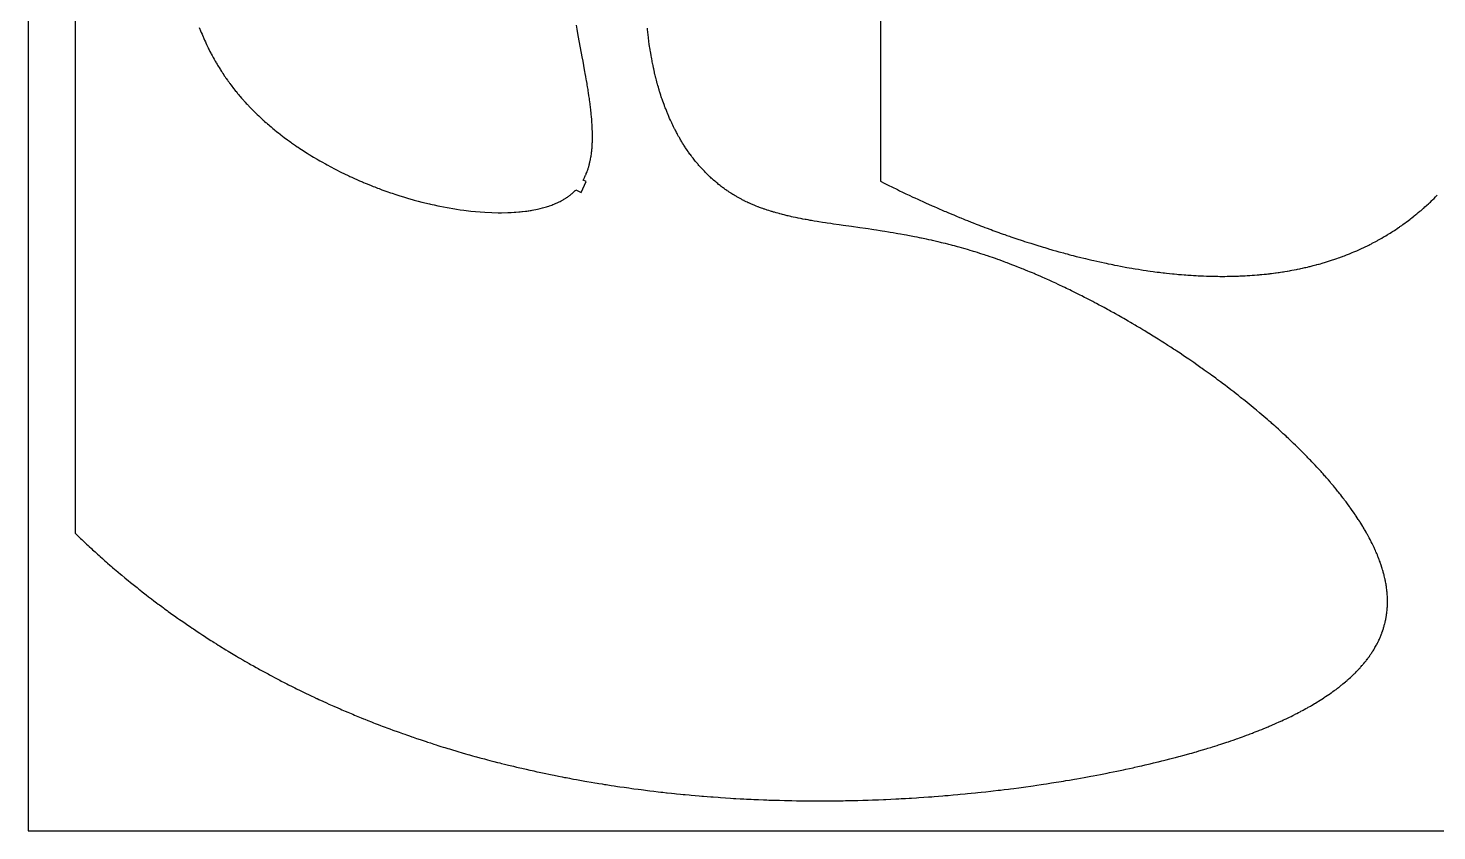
# Model space of a CAD drawing. Header units: metres. Extents: x 656 to 781, y 0 to 250.
# Drawn here: x 655.9 to 727.2, y -0.5 to 40.1 of the extents above; entities that cross this region are included whole.
import ezdxf

# ---------------------------------------------------------------- set-up
doc = ezdxf.new("R2010")
doc.units = ezdxf.units.M
doc.header["$MEASUREMENT"] = 0

msp = doc.modelspace()

# ---------------------------------------------------------------- linework, layer by layer
at = {"flags": 128}
for points in [[(780.949913, -0.455962), (780.949913, 249.544038), (655.949913, 249.544038), (655.949913, -0.455962), (780.949913, -0.455962)], [(658.322636, 93.444529), (658.324306, 14.592418)], [(699.026522, 91.080002), (699.043357, 32.392754)], [(658.324306, 14.592418), (658.414871, 14.505), (658.475364, 14.44689), (658.596626, 14.331077), (658.657396, 14.273372), (658.779212, 14.158369), (658.901397, 14.043906), (658.983059, 13.967896), (659.037591, 13.917356), (659.146872, 13.816594), (659.208471, 13.760102), (659.331943, 13.647522), (659.455782, 13.535477), (659.538545, 13.461078), (659.593811, 13.411611), (659.704558, 13.312994), (659.829495, 13.202554), (659.912988, 13.129224), (659.96874, 13.080468), (660.080461, 12.983274), (660.164439, 12.910654), (660.220515, 12.862371), (660.332882, 12.766122), (660.389172, 12.718154), (660.501969, 12.622534), (660.615051, 12.527332), (660.690599, 12.464096), (660.842074, 12.338181), (660.938191, 12.258884), (661.002382, 12.206184), (661.131034, 12.101179), (661.195495, 12.048874), (661.324686, 11.944658), (661.454237, 11.840968), (661.540804, 11.772133), (661.598603, 11.726373), (661.714415, 11.635162), (661.779683, 11.584038), (661.910487, 11.482181), (662.041649, 11.380848), (662.129289, 11.313582), (662.187803, 11.268867), (662.305043, 11.179746), (662.437274, 11.079976), (662.525625, 11.013751), (662.584614, 10.96973), (662.702801, 10.881995), (662.791626, 10.816462), (662.85093, 10.772902), (662.969747, 10.686088), (663.029261, 10.642835), (663.148498, 10.556634), (663.268013, 10.470841), (663.347845, 10.413873), (663.50788, 10.300478), (663.609408, 10.229095), (663.677203, 10.181666), (663.813056, 10.087195), (663.881114, 10.040152), (664.017494, 9.94645), (664.154224, 9.853261), (664.245572, 9.79142), (664.306557, 9.750319), (664.428734, 9.668419), (664.49758, 9.622528), (664.635534, 9.531129), (664.773837, 9.44024), (664.866232, 9.37993), (664.927915, 9.339849), (665.051486, 9.259989), (665.190832, 9.170627), (665.283923, 9.111334), (665.346069, 9.07193), (665.470566, 8.993424), (665.564118, 8.934807), (665.626572, 8.895855), (665.751685, 8.818249), (665.814343, 8.779595), (665.939866, 8.702588), (666.06566, 8.62598), (666.149675, 8.575129), (666.318067, 8.473958), (666.478354, 8.378579), (666.585455, 8.315346), (666.656962, 8.273348), (666.800234, 8.189728), (666.907913, 8.127342), (666.979807, 8.085909), (667.12385, 8.003416), (667.196, 7.962358), (667.340556, 7.880616), (667.485454, 7.799374), (667.582242, 7.74549), (667.646852, 7.70969), (667.776273, 7.638387), (667.876272, 7.583663), (667.943027, 7.547311), (668.076749, 7.474918), (668.143717, 7.438878), (668.277866, 7.367108), (668.412298, 7.295753), (668.502077, 7.248414), (668.682012, 7.154287), (668.749618, 7.119179), (668.885041, 7.049274), (669.020747, 6.979783), (669.111375, 6.933684), (669.293006, 6.842038), (669.429559, 6.773785), (669.520751, 6.728512), (669.703509, 6.638514), (669.795076, 6.59379), (669.978585, 6.50489), (670.162592, 6.416719), (670.285541, 6.358344), (670.36763, 6.319608), (670.532103, 6.242566), (670.556155, 6.231364), (670.65062, 6.18752), (670.839729, 6.100496), (671.029074, 6.014349), (671.155435, 5.957404), (671.239733, 5.919655), (671.408469, 5.844673), (671.598517, 5.761135), (671.725344, 5.705921), (671.809952, 5.669324), (671.979306, 5.596636), (672.10644, 5.542563), (672.191253, 5.506723), (672.361013, 5.435546), (672.44596, 5.400208), (672.615989, 5.330029), (672.786196, 5.260512), (672.899766, 5.214533), (672.975523, 5.184043), (673.127141, 5.12345), (673.3011, 5.054631), (673.417174, 5.009127), (673.494601, 4.978957), (673.649563, 4.919014), (673.765877, 4.874404), (673.843465, 4.844829), (673.998745, 4.786072), (674.076439, 4.75689), (674.231931, 4.698919), (674.387563, 4.641468), (674.491395, 4.603455), (674.560651, 4.578242), (674.699246, 4.52812), (674.874811, 4.465268), (674.991952, 4.423728), (675.070089, 4.396194), (675.226465, 4.341509), (675.343838, 4.300828), (675.422128, 4.273867), (675.578812, 4.220323), (675.657205, 4.193741), (675.814093, 4.140953), (675.971115, 4.088667), (676.075872, 4.054088), (676.145742, 4.031158), (676.285563, 3.985593), (676.462675, 3.928487), (676.580843, 3.890763), (676.659664, 3.865769), (676.817404, 3.816148), (676.935795, 3.779255), (677.014764, 3.754813), (677.172801, 3.706294), (677.251868, 3.682217), (677.410101, 3.634427), (677.568464, 3.587122), (677.674112, 3.555854), (677.88558, 3.493958), (678.064184, 3.442397), (678.183344, 3.408358), (678.262824, 3.385815), (678.421881, 3.341085), (678.541257, 3.307849), (678.620881, 3.285839), (678.780224, 3.242174), (678.859943, 3.220518), (679.019475, 3.177559), (679.179134, 3.135067), (679.285644, 3.107), (679.498829, 3.051485), (679.678877, 3.005286), (679.798997, 2.974813), (679.879115, 2.954641), (680.039445, 2.914643), (680.159774, 2.884947), (680.240032, 2.865292), (680.40064, 2.826326), (680.48099, 2.807014), (680.641782, 2.768733), (680.802696, 2.730905), (680.91004, 2.705939), (681.12489, 2.656608), (681.12489, 2.656608), (681.306337, 2.615608), (681.427387, 2.588591), (681.508125, 2.570719), (681.669691, 2.535311), (681.790944, 2.509048), (681.871816, 2.491678), (682.033652, 2.457273), (682.114614, 2.440236), (682.276628, 2.406495), (682.438762, 2.373196), (682.546916, 2.351241), (682.763383, 2.307918), (682.94619, 2.271969), (683.068144, 2.248311), (683.149484, 2.232675), (683.31225, 2.201729), (683.434402, 2.178805), (683.515873, 2.163658), (683.678903, 2.133688), (683.760461, 2.118865), (683.923664, 2.089542), (684.086984, 2.06065), (684.195928, 2.041628), (684.413969, 2.004153), (684.598101, 1.973125), (684.720936, 1.952739), (684.802861, 1.939281), (684.966798, 1.912684), (685.089826, 1.893014), (685.17188, 1.880034), (685.336074, 1.854389), (685.418213, 1.841725), (685.582577, 1.816713), (685.747054, 1.792121), (685.856768, 1.77596), (686.076346, 1.744195), (686.313946, 1.71069), (686.472476, 1.688835), (686.57822, 1.674478), (686.789845, 1.646274), (686.948684, 1.625568), (687.054634, 1.611975), (687.266671, 1.585299), (687.372757, 1.572214), (687.585067, 1.546551), (687.797558, 1.521561), (687.939319, 1.505274), (688.033872, 1.494582), (688.223083, 1.473595), (688.249378, 1.470721), (688.474326, 1.446566), (688.624264, 1.43089), (688.724212, 1.420628), (688.924078, 1.400558), (689.073952, 1.385899), (689.173857, 1.376314), (689.373638, 1.357592), (689.473515, 1.348454), (689.67324, 1.330622), (689.872929, 1.313381), (690.006034, 1.302214), (690.094761, 1.294914), (690.272195, 1.28066), (690.458814, 1.266162), (690.58321, 1.256778), (690.831958, 1.238685), (690.956311, 1.229973), (691.204976, 1.21322), (691.453584, 1.197353), (691.619293, 1.187266), (691.729751, 1.180759), (691.950636, 1.168264), (692.136973, 1.158258), (692.261181, 1.15186), (692.509556, 1.139714), (692.633724, 1.133966), (692.882017, 1.123116), (693.130257, 1.113125), (693.295721, 1.106939), (693.406016, 1.103026), (693.626576, 1.095703), (693.812641, 1.090045), (693.936667, 1.086537), (694.184681, 1.080152), (694.308668, 1.077275), (694.556602, 1.07215), (694.804484, 1.067859), (694.96971, 1.06546), (695.079847, 1.064066), (695.300091, 1.061768), (695.485891, 1.060337), (695.609741, 1.05964), (695.857402, 1.058863), (695.981214, 1.058781), (696.228798, 1.059232), (696.476331, 1.060499), (696.641325, 1.061795), (696.751308, 1.062859), (696.971244, 1.065469), (697.156784, 1.068167), (697.280462, 1.070218), (697.527779, 1.074924), (697.651418, 1.077579), (697.89866, 1.083491), (698.145851, 1.090204), (698.310617, 1.095124), (698.420449, 1.098601), (698.640083, 1.106027), (698.825368, 1.112783), (698.948876, 1.117535), (699.195854, 1.127636), (699.319325, 1.132983), (699.566229, 1.144274), (699.813083, 1.156357), (699.977625, 1.164852), (700.087307, 1.17071), (700.306642, 1.182895), (700.491675, 1.193662), (700.615016, 1.201086), (700.861659, 1.216526), (700.984962, 1.224542), (701.231531, 1.241165), (701.47805, 1.258577), (701.642369, 1.270623), (701.751903, 1.278849), (701.970941, 1.295767), (702.18994, 1.313309), (702.299424, 1.322313), (702.463633, 1.336112), (702.709905, 1.35747), (702.956127, 1.379619), (703.079219, 1.39099), (703.325367, 1.414328), (703.448422, 1.426294), (703.632981, 1.444616), (703.851682, 1.466909), (703.961017, 1.478292), (704.125002, 1.495662), (704.370937, 1.522382), (704.616821, 1.549905), (704.739745, 1.563967), (704.985554, 1.592696), (705.108439, 1.607362), (705.292744, 1.629742), (705.511142, 1.656855), (705.620326, 1.670653), (705.784082, 1.691652), (706.029675, 1.723831), (706.275216, 1.756833), (706.397966, 1.773643), (706.643429, 1.807885), (706.766141, 1.825317), (706.950185, 1.851857), (707.168272, 1.883921), (707.2773, 1.900202), (707.440822, 1.924937), (707.686061, 1.962749), (707.931246, 2.001416), (708.053818, 2.021073), (708.298922, 2.061036), (708.421453, 2.081344), (708.605224, 2.112216), (708.850204, 2.15415), (708.972673, 2.17545), (709.156351, 2.207819), (709.339996, 2.240695), (709.431807, 2.257324), (709.595006, 2.287203), (709.676596, 2.302295), (709.798969, 2.325126), (709.982501, 2.359806), (710.166001, 2.395013), (710.257738, 2.412815), (710.420805, 2.444793), (710.502329, 2.460941), (710.624602, 2.485364), (710.807983, 2.522452), (710.99133, 2.560091), (711.08299, 2.579119), (711.245919, 2.613291), (711.327374, 2.630545), (711.449542, 2.656636), (711.632765, 2.696251), (711.815951, 2.736446), (711.90753, 2.756764), (712.060141, 2.790956), (712.136437, 2.808208), (712.250868, 2.834282), (712.422487, 2.873841), (712.594072, 2.913945), (712.679851, 2.934204), (712.851384, 2.97514), (712.937137, 2.99582), (713.065749, 3.027107), (713.091469, 3.033403), (713.264104, 3.076009), (713.350355, 3.097524), (713.479645, 3.130065), (713.479645, 3.130065), (713.673386, 3.179492), (713.866889, 3.229669), (713.96355, 3.255045), (714.125145, 3.297938), (714.205877, 3.319591), (714.326892, 3.352334), (714.508225, 3.402047), (714.689325, 3.452494), (714.779787, 3.477997), (714.940459, 3.523805), (715.020723, 3.546937), (715.141026, 3.581925), (715.321272, 3.635071), (715.50126, 3.68903), (715.591156, 3.716319), (715.750806, 3.765355), (715.83055, 3.790127), (715.950064, 3.827608), (716.069454, 3.865482), (716.129102, 3.884569), (716.2483, 3.923045), (716.307851, 3.942437), (716.397116, 3.971719), (716.555624, 4.024359), (716.634788, 4.050964), (716.753419, 4.091235), (716.871909, 4.131948), (716.931101, 4.152474), (717.049376, 4.193867), (717.108459, 4.214737), (717.197014, 4.246261), (717.354235, 4.302966), (717.432743, 4.331641), (717.550375, 4.375067), (717.667847, 4.418997), (717.726521, 4.441154), (717.843747, 4.48586), (717.902297, 4.508412), (717.990042, 4.54249), (718.087423, 4.580713), (718.136068, 4.599968), (718.208978, 4.629033), (718.318211, 4.673047), (718.427285, 4.71757), (718.481761, 4.740026), (718.506262, 4.750174), (718.636701, 4.804711), (718.701773, 4.832246), (718.799192, 4.873888), (718.89638, 4.915943), (718.944886, 4.937128), (719.041721, 4.979817), (719.090049, 5.001323), (719.162426, 5.033786), (719.276518, 5.085592), (719.333432, 5.111732), (719.418636, 5.151243), (719.503635, 5.19112), (719.546057, 5.211198), (719.658926, 5.2652), (719.715217, 5.292456), (719.799474, 5.333665), (719.883511, 5.37527), (719.925445, 5.396223), (720.036991, 5.452597), (720.09261, 5.481061), (720.175842, 5.524109), (720.258835, 5.567586), (720.30024, 5.589489), (720.373697, 5.6287), (720.410352, 5.648438), (720.465239, 5.678214), (720.547357, 5.723261), (720.629214, 5.768777), (720.670042, 5.791714), (720.74246, 5.83279), (720.778588, 5.853473), (720.832677, 5.884682), (720.913576, 5.931916), (720.994188, 5.979665), (721.034385, 6.003735), (721.105663, 6.046856), (721.141213, 6.068577), (721.194424, 6.101361), (721.273982, 6.151001), (721.353224, 6.201209), (721.392724, 6.22653), (721.462743, 6.27191), (721.497653, 6.294777), (721.549894, 6.329303), (721.627966, 6.381609), (721.705686, 6.434548), (721.744411, 6.461259), (721.821586, 6.515176), (721.860033, 6.542386), (721.917526, 6.583521), (721.987498, 6.634329), (722.022359, 6.659957), (722.074491, 6.698684), (722.126429, 6.737759), (722.152325, 6.75743), (722.203965, 6.79704), (722.229709, 6.816981), (722.268228, 6.847066), (722.278712, 6.855306), (722.341957, 6.905499), (722.373403, 6.930772), (722.420349, 6.968906), (722.490258, 7.026619), (722.559543, 7.08496), (722.593948, 7.114369), (722.639569, 7.153834), (722.662271, 7.173676), (722.696188, 7.203576), (722.74675, 7.248741), (722.808755, 7.305125), (722.839536, 7.333541), (722.885426, 7.376447), (722.930973, 7.419699), (722.953615, 7.441457), (722.998637, 7.485237), (723.021014, 7.507262), (723.05441, 7.540469), (723.093726, 7.580092), (723.113274, 7.600014), (723.142459, 7.630036), (723.18592, 7.675386), (723.228997, 7.721122), (723.250389, 7.744137), (723.292878, 7.790466), (723.313972, 7.813781), (723.345425, 7.848944), (723.387002, 7.896189), (723.407635, 7.919968), (723.438387, 7.955836), (723.484062, 8.010093), (723.529186, 8.064904), (723.551537, 8.092522), (723.59581, 8.148189), (723.61773, 8.176241), (723.650334, 8.218597), (723.658432, 8.229237), (723.688764, 8.269533), (723.703784, 8.289753), (723.726133, 8.320173), (723.759244, 8.366009), (723.791855, 8.412093), (723.807972, 8.435229), (723.839827, 8.48169), (723.855564, 8.505015), (723.878928, 8.540123), (723.90963, 8.587157), (723.924786, 8.610771), (723.947276, 8.646314), (723.980457, 8.699904), (724.009166, 8.747447), (724.023324, 8.771317), (724.044313, 8.807245), (724.075235, 8.861416), (724.105477, 8.915926), (724.120341, 8.943309), (724.149552, 8.998333), (724.163896, 9.025974), (724.185085, 9.0676), (724.209684, 9.11719), (724.221773, 9.142089), (724.239642, 9.17957), (724.265846, 9.236091), (724.291324, 9.292972), (724.303788, 9.32155), (724.328163, 9.378981), (724.340072, 9.407835), (724.357584, 9.451291), (724.375505, 9.497119), (724.38429, 9.520121), (724.397244, 9.554735), (724.416175, 9.606905), (724.434497, 9.659378), (724.443429, 9.685728), (724.46083, 9.73866), (724.469298, 9.765241), (724.481707, 9.80526), (724.497702, 9.858891), (724.505462, 9.885825), (724.516803, 9.926375), (724.533138, 9.987537), (724.53482, 9.994036), (724.541323, 10.019558), (724.55386, 10.070635), (724.565773, 10.121754), (724.57337, 10.155857), (724.578282, 10.178603), (724.587741, 10.22412), (724.597803, 10.275367), (724.604171, 10.309554), (724.608266, 10.332356), (724.616097, 10.377985), (724.621657, 10.412228), (724.621657, 10.412228), (724.625215, 10.435067), (724.631975, 10.480769), (724.635178, 10.503632), (724.641231, 10.549383), (724.646815, 10.595166), (724.650278, 10.625705), (724.656586, 10.686827), (724.659917, 10.722856), (724.661979, 10.746887), (724.665728, 10.794973), (724.667414, 10.819029), (724.670412, 10.867167), (724.672913, 10.915339), (724.674305, 10.947473), (724.676433, 11.011785), (724.677006, 11.035918), (724.677786, 11.084208), (724.67808, 11.132532), (724.678007, 11.164766), (724.67722, 11.229278), (724.67607, 11.277701), (724.675039, 11.310001), (724.672346, 11.374644), (724.670684, 11.406987), (724.666736, 11.471716), (724.661958, 11.536503), (724.658316, 11.579725), (724.655685, 11.608554), (724.64994, 11.666244), (724.648522, 11.679569), (724.643731, 11.722448), (724.64035, 11.75098), (724.633143, 11.807917), (724.62932, 11.836323), (724.621242, 11.89301), (724.612593, 11.949535), (724.606516, 11.987129), (724.602328, 12.012153), (724.593626, 12.062108), (724.58076, 12.13167), (724.571727, 12.177915), (724.565506, 12.208688), (724.552592, 12.2701), (724.545054, 12.304566), (724.529396, 12.373332), (724.512975, 12.441881), (724.50161, 12.487461), (724.493851, 12.517796), (724.477898, 12.578342), (724.465559, 12.623644), (724.457157, 12.653795), (724.439934, 12.713979), (724.431116, 12.744012), (724.41307, 12.803961), (724.394487, 12.863757), (724.381804, 12.903537), (724.373219, 12.93002), (724.355742, 12.982898), (724.34068, 13.027425), (724.330481, 13.057064), (724.309706, 13.116235), (724.299132, 13.145767), (724.277617, 13.204727), (724.255616, 13.263548), (724.240683, 13.302687), (724.21019, 13.380785), (724.194878, 13.419137), (724.163663, 13.495673), (724.131672, 13.571988), (724.109921, 13.622743), (724.095234, 13.656527), (724.06542, 13.72397), (724.059967, 13.736145), (724.038607, 13.783395), (724.024232, 13.814805), (723.995159, 13.877413), (723.980464, 13.908612), (723.950763, 13.970806), (723.920655, 14.03273), (723.90036, 14.073867), (723.859249, 14.155795), (723.83784, 14.197755), (723.794493, 14.281325), (723.750456, 14.36444), (723.720723, 14.419603), (723.700737, 14.456271), (723.660382, 14.529353), (723.637461, 14.570316), (723.591149, 14.651932), (723.544225, 14.733145), (723.51261, 14.787067), (723.491388, 14.822919), (723.448601, 14.894399), (723.424336, 14.934476), (723.375388, 15.014354), (723.325892, 15.093872), (723.292598, 15.146688), (723.270271, 15.181812), (723.225312, 15.25186), (723.199845, 15.291144), (723.148536, 15.369467), (723.096735, 15.447465), (723.061933, 15.499288), (723.038616, 15.533759), (722.991703, 15.602519), (722.958501, 15.650723), (722.891569, 15.746783), (722.823948, 15.84239), (722.778494, 15.905881), (722.748028, 15.948101), (722.686713, 16.032289), (722.652003, 16.079498), (722.582111, 16.173608), (722.511602, 16.267311), (722.464258, 16.329556), (722.432547, 16.370956), (722.368775, 16.453523), (722.310985, 16.527573), (722.272253, 16.576805), (722.194301, 16.674946), (722.155084, 16.723859), (722.076177, 16.82137), (721.996646, 16.918471), (721.943284, 16.982981), (721.90756, 17.025889), (721.835757, 17.111472), (721.81865, 17.131735), (721.774839, 17.183409), (721.686828, 17.286286), (721.598309, 17.388544), (721.539019, 17.456378), (721.499371, 17.501454), (721.419788, 17.591256), (721.357244, 17.661216), (721.31542, 17.707702), (721.231475, 17.800311), (721.189354, 17.846435), (721.10482, 17.938328), (721.019903, 18.029755), (720.963082, 18.090452), (720.92511, 18.130804), (720.848947, 18.211245), (720.784462, 18.278845), (720.74136, 18.323776), (720.654889, 18.413314), (720.611522, 18.457922), (720.524529, 18.546824), (720.437193, 18.635309), (720.378782, 18.694072), (720.339759, 18.733147), (720.261517, 18.811059), (720.1953, 18.876553), (720.151055, 18.920093), (720.062324, 19.006882), (720.017839, 19.050132), (719.928636, 19.136345), (719.839122, 19.222182), (719.779277, 19.2792), (719.659183, 19.392747), (719.591398, 19.456334), (719.546116, 19.498613), (719.455333, 19.582906), (719.409832, 19.62492), (719.318616, 19.708686), (719.227116, 19.792107), (719.16596, 19.847531), (719.043278, 19.957929), (718.974055, 20.019767), (718.927821, 20.060889), (718.835151, 20.142887), (718.788716, 20.183764), (718.695646, 20.265275), (718.602312, 20.346466), (718.539945, 20.400418), (718.414866, 20.507901), (718.34431, 20.568118), (718.20277, 20.688032), (718.060668, 20.807262), (717.965625, 20.886374), (717.902126, 20.938949), (717.774806, 21.043707), (717.703001, 21.102405), (717.558989, 21.219311), (717.414445, 21.335572), (717.31779, 21.412724), (717.253225, 21.464002), (717.123789, 21.566186), (717.050802, 21.623447), (716.904446, 21.737504), (716.757585, 21.850946), (716.659398, 21.926235), (716.593818, 21.976277), (716.462363, 22.076006), (716.388249, 22.131896), (716.239653, 22.243229), (716.090571, 22.35397), (715.990915, 22.427472), (715.924359, 22.476328), (715.924359, 22.476328), (715.790963, 22.573697), (715.715763, 22.628266), (715.565008, 22.736972), (715.413781, 22.845104), (715.312702, 22.916876), (715.245201, 22.964583), (715.109924, 23.059663), (715.033669, 23.112949), (714.880813, 23.2191), (714.727496, 23.324691), (714.625029, 23.394775), (714.556605, 23.44136), (714.419487, 23.5342), (714.342199, 23.586231), (714.187283, 23.689876), (714.031913, 23.79297), (713.928081, 23.861392), (713.858747, 23.906871), (713.719813, 23.997504), (713.577617, 24.089576), (713.506379, 24.135443), (713.399348, 24.204031), (713.238409, 24.306436), (713.076999, 24.408268), (712.996118, 24.458969), (712.834001, 24.559941), (712.752765, 24.610212), (712.630691, 24.685349), (712.608241, 24.699115), (712.472127, 24.782223), (712.403996, 24.823597), (712.301704, 24.885435), (712.148055, 24.977686), (711.994153, 25.06933), (711.917107, 25.114924), (711.762824, 25.205658), (711.685587, 25.250797), (711.569612, 25.318221), (711.425987, 25.401133), (711.354092, 25.442392), (711.246147, 25.504035), (711.083997, 25.595943), (710.921567, 25.687185), (710.840247, 25.732554), (710.695505, 25.812796), (710.62305, 25.852718), (710.514263, 25.91235), (710.350846, 26.001232), (710.187144, 26.089433), (710.105185, 26.133276), (709.959303, 26.210795), (709.886276, 26.24935), (709.776628, 26.306925), (709.611912, 26.392705), (709.446902, 26.477781), (709.364286, 26.520054), (709.217229, 26.594765), (709.143611, 26.631908), (709.033073, 26.687355), (708.867011, 26.769919), (708.700642, 26.851748), (708.617341, 26.892384), (708.450504, 26.973097), (708.366967, 27.01317), (708.241514, 27.072926), (708.092595, 27.14319), (708.01804, 27.178093), (707.906087, 27.23016), (707.737882, 27.307604), (707.569344, 27.384253), (707.484949, 27.422275), (707.334703, 27.489367), (707.259478, 27.52267), (707.146511, 27.572315), (707.033387, 27.621586), (706.976766, 27.64608), (706.863405, 27.694783), (706.806664, 27.71899), (706.721477, 27.755119), (706.569805, 27.818806), (706.493858, 27.850386), (706.379799, 27.89742), (706.265568, 27.944046), (706.208388, 27.967205), (706.093898, 28.01321), (706.036587, 28.036055), (705.950536, 28.070123), (705.835645, 28.115171), (705.778131, 28.137532), (705.691774, 28.170867), (705.562042, 28.220399), (705.446522, 28.263946), (705.38869, 28.285547), (705.301851, 28.317729), (705.171382, 28.365502), (705.040658, 28.412665), (704.975198, 28.436014), (704.858664, 28.477135), (704.800318, 28.497508), (704.712702, 28.527835), (704.581058, 28.5728), (704.449149, 28.617133), (704.383095, 28.639062), (704.294921, 28.668055), (704.236072, 28.687227), (704.118218, 28.725196), (704.059213, 28.743993), (703.941045, 28.781212), (703.822667, 28.81793), (703.743632, 28.842131), (703.690891, 28.858142), (703.585284, 28.889866), (703.496049, 28.916327), (703.436494, 28.933811), (703.317228, 28.968405), (703.257516, 28.985516), (703.137938, 29.019364), (703.018151, 29.052716), (702.938179, 29.074676), (702.884812, 29.089194), (702.777958, 29.117938), (702.687672, 29.141887), (702.627418, 29.1577), (702.506755, 29.18896), (702.446348, 29.204407), (702.32538, 29.234937), (702.204211, 29.264985), (702.12332, 29.28475), (702.069344, 29.297809), (701.961272, 29.323644), (701.867109, 29.345818), (701.804269, 29.360444), (701.678432, 29.389323), (701.615435, 29.403577), (701.489288, 29.431719), (701.362938, 29.459375), (701.278592, 29.477546), (701.109632, 29.513253), (701.083682, 29.518657), (701.020232, 29.531779), (700.893272, 29.557661), (700.766234, 29.583065), (700.6815, 29.599741), (700.511933, 29.63248), (700.419386, 29.650001), (700.357668, 29.661551), (700.234182, 29.684348), (700.048833, 29.717803), (699.925189, 29.739629), (699.842727, 29.753975), (699.677725, 29.782188), (699.538427, 29.805515), (699.445524, 29.820833), (699.259631, 29.850938), (699.120141, 29.873076), (699.027115, 29.887637), (698.840991, 29.916315), (698.70134, 29.937464), (698.608214, 29.951406), (698.421905, 29.978947), (698.282131, 29.999335), (698.002491, 30.039548), (697.582878, 30.098933), (697.163219, 30.158023), (696.953424, 30.187784), (696.673784, 30.228), (696.534018, 30.248441), (696.347737, 30.276148), (696.254633, 30.29023), (696.115031, 30.311682), (695.929008, 30.340981), (695.836051, 30.355967), (695.696692, 30.378915), (695.557432, 30.402477), (695.487842, 30.414509), (695.383513, 30.432892), (695.279253, 30.451704), (695.22715, 30.461278), (695.123003, 30.480784), (695.070959, 30.490721), (694.992932, 30.505868), (694.885167, 30.5273), (694.831353, 30.538235), (694.750724, 30.554924), (694.629993, 30.580628), (694.549654, 30.598231), (694.509531, 30.607178), (694.449405, 30.620785), (694.368081, 30.639583), (694.327471, 30.649144), (694.266622, 30.663694), (694.175502, 30.686001), (694.084572, 30.708905), (694.039181, 30.720589), (693.958609, 30.74175), (693.918384, 30.752523), (693.858125, 30.768927), (693.767915, 30.794099), (693.767915, 30.794099), (693.677928, 30.81997), (693.63302, 30.833175), (693.562173, 30.854417), (693.526806, 30.865213), (693.473825, 30.881629), (693.394517, 30.906766), (693.315408, 30.932532), (693.275931, 30.945655), (693.197131, 30.972394), (693.157811, 30.986013), (693.098932, 31.00676), (693.020619, 31.035028), (692.981547, 31.049426), (692.923044, 31.071358), (692.864672, 31.093699), (692.835535, 31.105025), (692.758001, 31.135742), (692.719324, 31.151386), (692.661424, 31.175212), (692.603664, 31.199479), (692.574837, 31.211779), (692.51729, 31.236719), (692.488572, 31.24936), (692.445562, 31.268537), (692.388346, 31.294516), (692.359794, 31.307682), (692.317037, 31.327654), (692.253063, 31.358121), (692.189285, 31.389207), (692.15747, 31.404985), (692.145553, 31.410943), (692.084555, 31.441844), (692.054194, 31.457482), (692.008828, 31.481175), (691.94117, 31.517244), (691.873986, 31.553954), (691.840572, 31.572549), (691.774101, 31.610223), (691.741044, 31.629302), (691.691684, 31.658225), (691.643943, 31.686701), (691.620168, 31.701069), (691.584626, 31.722783), (691.531584, 31.75572), (691.478866, 31.789097), (691.452629, 31.80595), (691.4004, 31.839986), (691.374407, 31.85717), (691.335571, 31.883152), (691.296919, 31.909383), (691.271253, 31.927008), (691.220165, 31.962587), (691.194742, 31.980541), (691.144139, 32.016778), (691.09386, 32.053451), (691.060518, 32.078141), (691.03837, 32.094708), (690.994264, 32.128099), (690.957245, 32.156539), (690.932666, 32.175633), (690.883746, 32.214145), (690.859405, 32.233562), (690.81096, 32.272717), (690.762832, 32.312299), (690.730922, 32.338924), (690.709726, 32.356779), (690.66752, 32.392741), (690.606754, 32.445487), (690.566531, 32.481041), (690.539844, 32.504918), (690.486777, 32.553085), (690.447245, 32.589573), (690.421018, 32.61407), (690.368869, 32.663478), (690.342946, 32.688388), (690.291406, 32.73862), (690.240271, 32.7894), (690.206406, 32.823557), (690.183929, 32.846463), (690.139213, 32.892598), (690.129992, 32.902206), (690.10549, 32.927897), (690.05688, 32.979561), (690.008793, 33.031596), (689.977022, 33.06649), (689.955969, 33.089844), (689.914165, 33.136765), (689.883076, 33.172143), (689.862474, 33.195817), (689.821569, 33.243375), (689.801264, 33.267259), (689.760949, 33.315235), (689.721024, 33.363488), (689.694622, 33.395809), (689.642329, 33.460813), (689.598733, 33.516033), (689.569935, 33.553035), (689.550853, 33.577786), (689.51297, 33.627487), (689.484801, 33.664935), (689.466138, 33.689982), (689.429086, 33.740273), (689.410697, 33.765515), (689.374192, 33.816193), (689.338048, 33.867127), (689.314151, 33.901224), (689.266832, 33.969755), (689.240492, 34.0085), (689.223042, 34.034408), (689.188403, 34.086409), (689.171215, 34.112503), (689.137098, 34.164874), (689.103325, 34.21749), (689.081001, 34.252702), (689.036805, 34.323447), (688.996172, 34.38974), (688.969371, 34.43414), (688.951631, 34.46383), (688.916455, 34.523425), (688.890338, 34.56831), (688.873052, 34.598322), (688.83878, 34.658558), (688.821793, 34.688782), (688.788117, 34.749442), (688.754834, 34.81038), (688.732864, 34.85116), (688.689441, 34.933089), (688.683277, 34.944866), (688.654726, 34.9999), (688.63589, 35.036653), (688.598689, 35.11031), (688.580323, 35.147214), (688.544051, 35.22117), (688.508388, 35.295322), (688.484947, 35.344864), (688.469467, 35.37794), (688.438857, 35.444204), (688.419423, 35.486881), (688.381124, 35.572417), (688.343573, 35.658195), (688.31895, 35.715512), (688.302716, 35.753782), (688.270676, 35.830459), (688.252904, 35.873671), (688.217894, 35.960266), (688.183588, 36.047088), (688.161104, 36.105093), (688.146286, 36.143819), (688.117054, 36.2214), (688.100847, 36.265115), (688.068938, 36.352708), (688.037695, 36.440516), (688.017233, 36.499172), (688.003752, 36.538328), (687.977176, 36.616764), (687.962451, 36.660956), (687.933478, 36.749495), (687.905139, 36.838237), (687.886593, 36.89751), (687.874383, 36.937075), (687.850329, 37.016322), (687.837011, 37.060967), (687.81083, 37.150404), (687.785252, 37.240035), (687.768532, 37.299896), (687.757532, 37.33985), (687.735879, 37.419871), (687.712071, 37.510071), (687.696521, 37.570308), (687.686296, 37.610512), (687.666185, 37.691029), (687.651396, 37.751511), (687.641677, 37.791878), (687.622571, 37.872718), (687.613183, 37.913191), (687.594736, 37.994243), (687.576724, 38.075435), (687.564955, 38.129641), (687.541989, 38.238235), (687.528138, 38.305645), (687.519063, 38.350636), (687.501295, 38.440742), (687.492601, 38.485856), (687.475589, 38.576205), (687.459076, 38.666714), (687.448342, 38.727143), (687.441308, 38.767467), (687.42753, 38.84821), (687.42534, 38.861267), (687.410069, 38.954118), (687.400181, 39.016019), (687.393718, 39.057286), (687.3811, 39.13982), (687.371903, 39.201721), (687.354186, 39.325522), (687.337359, 39.449324), (687.326629, 39.531859), (687.319689, 39.586883), (687.319689, 39.586883), (687.306317, 39.69693), (687.2982, 39.766569), (687.292937, 39.812995), (687.28276, 39.905848), (687.277846, 39.952275), (687.268361, 40.045128), (687.259332, 40.137981)], [(664.601792, 40.166911), (664.631626, 40.089663), (664.646729, 40.051123), (664.669617, 39.993417), (664.704472, 39.907097), (664.739958, 39.821066), (664.757937, 39.77816), (664.79029, 39.702065), (664.806654, 39.664106), (664.831434, 39.607277), (664.869132, 39.522285), (664.907464, 39.437598), (664.926868, 39.39537), (664.966153, 39.311147), (664.986034, 39.269152), (665.016155, 39.206308), (665.052317, 39.132058), (665.070588, 39.095027), (665.09823, 39.039601), (665.140226, 38.956733), (665.182862, 38.874192), (665.204421, 38.833046), (665.24802, 38.751004), (665.27006, 38.710109), (665.303422, 38.648925), (665.348467, 38.567645), (665.371232, 38.527133), (665.405681, 38.466529), (665.440494, 38.40612), (665.458037, 38.37599), (665.499983, 38.304768), (665.521147, 38.269263), (665.553135, 38.216137), (665.601656, 38.136747), (665.650828, 38.05772), (665.675657, 38.018344), (665.725804, 37.939868), (665.751122, 37.900769), (665.789405, 37.842295), (665.84102, 37.76466), (665.867073, 37.725984), (665.906459, 37.668148), (665.946213, 37.610529), (665.966229, 37.5818), (666.020055, 37.505458), (666.047214, 37.467433), (666.088261, 37.410579), (666.129678, 37.353948), (666.150526, 37.325716), (666.192499, 37.269421), (666.213625, 37.241358), (666.245488, 37.19937), (666.297733, 37.131382), (666.332868, 37.086245), (666.356426, 37.056237), (666.403862, 36.996423), (666.439717, 36.951738), (666.463753, 36.922032), (666.51214, 36.862822), (666.53649, 36.833318), (666.5855, 36.774511), (666.634922, 36.715974), (666.668096, 36.677099), (666.734985, 36.599709), (666.772924, 36.556388), (666.798341, 36.527592), (666.849473, 36.470203), (666.875186, 36.44161), (666.926905, 36.384627), (666.979012, 36.327915), (667.013964, 36.290258), (667.084375, 36.215307), (667.110953, 36.187325), (667.164389, 36.131565), (667.218197, 36.076077), (667.254273, 36.039237), (667.326914, 35.965921), (667.326914, 35.965921), (667.381816, 35.911252), (667.418617, 35.874959), (667.492691, 35.802737), (667.529962, 35.766809), (667.604968, 35.695318), (667.680585, 35.624316), (667.833618, 35.48378), (667.877084, 35.444607), (667.906163, 35.418578), (667.964565, 35.366728), (667.993887, 35.340906), (668.052771, 35.28947), (668.111971, 35.238312), (668.151611, 35.20436), (668.231305, 35.136826), (668.261331, 35.111628), (668.32161, 35.06144), (668.38219, 35.011531), (668.422741, 34.978413), (668.504237, 34.912548), (668.565697, 34.863475), (668.60683, 34.830914), (668.689473, 34.766166), (668.730981, 34.733979), (668.814366, 34.669977), (668.898235, 34.606474), (669.067393, 34.480966), (669.163355, 34.411247), (669.227647, 34.365119), (669.270646, 34.334525), (669.356975, 34.273712), (669.422004, 34.228432), (669.46549, 34.198403), (669.552776, 34.138722), (669.596574, 34.109071), (669.684475, 34.050146), (669.772776, 33.991727), (669.950543, 33.876406), (670.017595, 33.833684), (670.062412, 33.80536), (670.152318, 33.749095), (670.197405, 33.721153), (670.287841, 33.665651), (670.37862, 33.610659), (670.561176, 33.502205), (670.607016, 33.475411), (670.698931, 33.422207), (670.791152, 33.369516), (670.976477, 33.265674), (671.069564, 33.214524), (671.256548, 33.113771), (671.444553, 33.015083), (671.823364, 32.823928), (671.87691, 32.797714), (671.984192, 32.745779), (672.091715, 32.694505), (672.163526, 32.66069), (672.211455, 32.63831), (672.307441, 32.593941), (672.41562, 32.544653), (672.487848, 32.512163), (672.536047, 32.490667), (672.63255, 32.448069), (672.705017, 32.416466), (672.753368, 32.395562), (672.850163, 32.354149), (672.898605, 32.33364), (672.995572, 32.293018), (673.092642, 32.252925), (673.28706, 32.174326), (673.396562, 32.131047), (673.469613, 32.102567), (673.518334, 32.083747), (673.615819, 32.046506), (673.688965, 32.018924), (673.737744, 32.000703), (673.83533, 31.964661), (673.884136, 31.946841), (673.981766, 31.9116), (674.079416, 31.876895), (674.27474, 31.809093), (674.347984, 31.784221), (674.396809, 31.767807), (674.494447, 31.735384), (674.543257, 31.719375), (674.640855, 31.687759), (674.738416, 31.656684), (674.933392, 31.596155), (674.9821, 31.581361), (675.079464, 31.552179), (675.176754, 31.52354), (675.371076, 31.467892), (675.468091, 31.440885), (675.661789, 31.388507), (675.854987, 31.338315), (676.239618, 31.244511), (676.287511, 31.233404), (676.383161, 31.211603), (676.478624, 31.190354), (676.668954, 31.149512), (676.763805, 31.129922), (676.952834, 31.092403), (677.140913, 31.057106), (677.513953, 30.993199), (677.606515, 30.978619), (677.790741, 30.95114), (677.973717, 30.925907), (678.335648, 30.882198), (679.041558, 30.82196), (679.384468, 30.805514), (679.71997, 30.798242), (679.884776, 30.798058), (680.208162, 30.804623), (680.366609, 30.811382), (680.522804, 30.820466), (680.600035, 30.825881), (680.752725, 30.838462), (680.828166, 30.845629), (680.902994, 30.853381), (680.940176, 30.857476), (681.087326, 30.875325), (681.159942, 30.88513), (681.231907, 30.895523), (681.267642, 30.90094), (681.338615, 30.912217), (681.37385, 30.918077), (681.426385, 30.927142), (681.700006, 30.981111), (681.832556, 31.011652), (681.962176, 31.044571), (682.025867, 31.061924), (682.150968, 31.09842), (682.212362, 31.117564), (682.272973, 31.137307), (682.302983, 31.147403), (682.421023, 31.189288), (682.47883, 31.211131), (682.535817, 31.233575), (682.564001, 31.245023), (682.619742, 31.268371), (682.647298, 31.280271), (682.688235, 31.298404), (682.795051, 31.348421), (682.847161, 31.374336), (682.898394, 31.400858), (682.92368, 31.414346), (682.973583, 31.441778), (682.998199, 31.455722), (683.0347, 31.476922), (683.082572, 31.505722), (683.106166, 31.52035), (683.141124, 31.542578), (683.175561, 31.565149), (683.192584, 31.576563), (683.211201, 31.589249), (683.247959, 31.614934), (683.284082, 31.641034), (683.307814, 31.658664), (683.32348, 31.670519), (683.354443, 31.694474), (683.388688, 31.721812), (683.411174, 31.740264), (683.426013, 31.752667), (683.455328, 31.777714), (683.476998, 31.796711), (683.491294, 31.809476), (683.519529, 31.835245), (683.533467, 31.848249), (683.560989, 31.874497), (683.58804, 31.901062), (683.605813, 31.918948), (683.617546, 31.93095), (683.640738, 31.955141), (683.908992, 31.830052), (684.162563, 32.373837), (684.005947, 32.446868), (684.024711, 32.479984), (684.036982, 32.502232), (684.045058, 32.51714), (684.060957, 32.547137), (684.072663, 32.569793), (684.080362, 32.584972), (684.095514, 32.615511), (684.117624, 32.661768), (684.131957, 32.692904), (684.141332, 32.713794), (684.159653, 32.755889), (684.169708, 32.779752), (684.189282, 32.827876), (684.208148, 32.876527), (684.220335, 32.909253), (684.228288, 32.9312), (684.243782, 32.975402), (684.260564, 33.025621), (684.271374, 33.059388), (684.278413, 33.082026), (684.292093, 33.127609), (684.302008, 33.162061), (684.302008, 33.162061), (684.308454, 33.185155), (684.320957, 33.231646), (684.327014, 33.255042), (684.338746, 33.302133), (684.349969, 33.349622), (684.370911, 33.445789), (684.376444, 33.473119), (684.387044, 33.528152), (684.397032, 33.583679), (684.403352, 33.620969), (684.407417, 33.64595), (684.415193, 33.696201), (684.423381, 33.753193), (684.428515, 33.791456), (684.431793, 33.817084), (684.438009, 33.868623), (684.442374, 33.907526), (684.445144, 33.933579), (684.45035, 33.985967), (684.452788, 34.012301), (684.457336, 34.065249), (684.461451, 34.118568), (684.468402, 34.226313), (684.471574, 34.287563), (684.473398, 34.328653), (684.474487, 34.356159), (684.476359, 34.411443), (684.4775, 34.453143), (684.478136, 34.481054), (684.479112, 34.537146), (684.479846, 34.62195), (684.479856, 34.678927), (684.478747, 34.793936), (684.477949, 34.837423), (684.475741, 34.924983), (684.47273, 35.013316), (684.470284, 35.072632), (684.464365, 35.19228), (684.459044, 35.282899), (684.455087, 35.343728), (684.446212, 35.46638), (684.441303, 35.528198), (684.430567, 35.652812), (684.418641, 35.778717), (684.391377, 36.03434), (684.382923, 36.107138), (684.377102, 36.155889), (684.365025, 36.253909), (684.358774, 36.303178), (684.345856, 36.402229), (684.332398, 36.501959), (684.323134, 36.56882), (684.303928, 36.703434), (684.281281, 36.856279), (684.265599, 36.958992), (684.254894, 37.027827), (684.232905, 37.166352), (684.215928, 37.270987), (684.204387, 37.341093), (684.180794, 37.482136), (684.168752, 37.553069), (684.1442, 37.69575), (684.119059, 37.839506), (684.101991, 37.935933), (684.067168, 38.130185), (684.047206, 38.24026), (684.006554, 38.462127), (683.965043, 38.686244), (683.879979, 39.141036), (683.763892, 39.760464), (683.705417, 40.075509), (683.666489, 40.287437)], [(699.043357, 32.392754), (699.23364, 32.296726), (699.328871, 32.249002), (699.471831, 32.177779), (699.614927, 32.106994), (699.686526, 32.071766), (699.829826, 32.001638), (699.901527, 31.966739), (700.009143, 31.914596), (700.15275, 31.845458), (700.224606, 31.811054), (700.332453, 31.759656), (700.494368, 31.683026), (700.686494, 31.592932), (700.782649, 31.548182), (700.926997, 31.481428), (701.071485, 31.415122), (701.14378, 31.382137), (701.288477, 31.316505), (701.360877, 31.283857), (701.469544, 31.235098), (701.662924, 31.149042), (701.759708, 31.106317), (701.905002, 31.042609), (702.050438, 30.979357), (702.12321, 30.947903), (702.268859, 30.88534), (702.341738, 30.854231), (702.451123, 30.807784), (702.645785, 30.725854), (702.743212, 30.685199), (702.889474, 30.624606), (703.035881, 30.564481), (703.109139, 30.534594), (703.255766, 30.475176), (703.329134, 30.445644), (703.439256, 30.401568), (703.635233, 30.323873), (703.73332, 30.285344), (703.880576, 30.227951), (704.027982, 30.171041), (704.101741, 30.142768), (704.249374, 30.086587), (704.323247, 30.058679), (704.434127, 30.017047), (704.565653, 29.968064), (704.631461, 29.943719), (704.73023, 29.907384), (704.878513, 29.853297), (705.026951, 29.79971), (705.101228, 29.773105), (705.249901, 29.720273), (705.324296, 29.694048), (705.435963, 29.654947), (705.568425, 29.608979), (705.634703, 29.586146), (705.73418, 29.552089), (705.883529, 29.501434), (706.033039, 29.4513), (706.107856, 29.42643), (706.257611, 29.377084), (706.33255, 29.352609), (706.445037, 29.316146), (706.578475, 29.27332), (706.645243, 29.252066), (706.745458, 29.220384), (706.89592, 29.173314), (707.046552, 29.12679), (707.121932, 29.103734), (707.272821, 29.058037), (707.34833, 29.035396), (707.461675, 29.001697), (707.596137, 28.962167), (707.66342, 28.94257), (707.764409, 28.913384), (707.916042, 28.870081), (708.067853, 28.827355), (708.143827, 28.806209), (708.29591, 28.764356), (708.372019, 28.743649), (708.48627, 28.712867), (708.621813, 28.676817), (708.68964, 28.65897), (708.791449, 28.632422), (708.94432, 28.593106), (709.097381, 28.554402), (709.173984, 28.535282), (709.327333, 28.497507), (709.404081, 28.478855), (709.519295, 28.451171), (709.655987, 28.418823), (709.724393, 28.402839), (709.827075, 28.379101), (709.981266, 28.344035), (710.135661, 28.309624), (710.212935, 28.292667), (710.367639, 28.259253), (710.44507, 28.242798), (710.561314, 28.218433), (710.699239, 28.190053), (710.768265, 28.176067), (710.871884, 28.155345), (711.027494, 28.124846), (711.183324, 28.095055), (711.261322, 28.080427), (711.417486, 28.051714), (711.495653, 28.037631), (711.613011, 28.016849), (711.752269, 27.992759), (711.821967, 27.980936), (711.9266, 27.963481), (712.083748, 27.937933), (712.241135, 27.913157), (712.31992, 27.901061), (712.477673, 27.877463), (712.556642, 27.865962), (712.675214, 27.849088), (712.833529, 27.827301), (712.912783, 27.816715), (713.031784, 27.801226), (713.150931, 27.786209), (713.210561, 27.778879), (713.343203, 27.763021), (713.409594, 27.755316), (713.509269, 27.744043), (713.658982, 27.727779), (713.808939, 27.712299), (713.88401, 27.704857), (714.034341, 27.690577), (714.109602, 27.683741), (714.222613, 27.673871), (714.256542, 27.671001), (714.403978, 27.659033), (714.477685, 27.653359), (714.588235, 27.645237), (714.698769, 27.637587), (714.75403, 27.63394), (714.864541, 27.627004), (714.91979, 27.623716), (715.002657, 27.61901), (715.113133, 27.613161), (715.168365, 27.61042), (715.251205, 27.606539), (715.375449, 27.601238), (715.518213, 27.595926), (715.589585, 27.593585), (715.69663, 27.590471), (715.80366, 27.587838), (715.857168, 27.586704), (715.964174, 27.5848), (716.017671, 27.584032), (716.097909, 27.583111), (716.204879, 27.582318), (716.258358, 27.582108), (716.338569, 27.58203), (716.458868, 27.582446), (716.565783, 27.583358), (716.619234, 27.584007), (716.699403, 27.585222), (716.819638, 27.587595), (716.939852, 27.590633), (716.999951, 27.592404), (717.094911, 27.595547), (717.142385, 27.597277), (717.213591, 27.600074), (717.320385, 27.604723), (717.427161, 27.609922), (717.480542, 27.612729), (717.587291, 27.618763), (717.640659, 27.62199), (717.720701, 27.627097), (717.827409, 27.634406), (717.880756, 27.638275), (717.960768, 27.644351), (718.080765, 27.654079), (718.187409, 27.663351), (718.240724, 27.66821), (718.320687, 27.675778), (718.440611, 27.687766), (718.56051, 27.700524), (718.62045, 27.707195), (718.706279, 27.717091), (718.749188, 27.722191), (718.813546, 27.730031), (718.910069, 27.742226), (719.006575, 27.754945), (719.054822, 27.761502), (719.151302, 27.775018), (719.199536, 27.781977), (719.271879, 27.792669), (719.368321, 27.807401), (719.416535, 27.814973), (719.488849, 27.82659), (719.597301, 27.844602), (719.614127, 27.847461), (719.71593, 27.865125), (719.76675, 27.874181), (719.842877, 27.888048), (719.956835, 27.909484), (719.956835, 27.909484), (720.070513, 27.931689), (720.127246, 27.943081), (720.240501, 27.966446), (720.297021, 27.978421), (720.381669, 27.996749), (720.494282, 28.021875), (720.55048, 28.034733), (720.634643, 28.054393), (720.718643, 28.074499), (720.760581, 28.084721), (720.864137, 28.110488), (720.91582, 28.123631), (720.993226, 28.14367), (721.070489, 28.164103), (721.109067, 28.174466), (721.186115, 28.19549), (721.224585, 28.20615), (721.282222, 28.222327), (721.373135, 28.248347), (721.418516, 28.261568), (721.486489, 28.281664), (721.588232, 28.312405), (721.689713, 28.343866), (721.740354, 28.359868), (721.841437, 28.392418), (721.891879, 28.408967), (721.967417, 28.434134), (722.067899, 28.468335), (722.11804, 28.485712), (722.193123, 28.512126), (722.268053, 28.53896), (722.305461, 28.552534), (722.393978, 28.585132), (722.438154, 28.601654), (722.504318, 28.626718), (722.603332, 28.664946), (722.702068, 28.703937), (722.751332, 28.72372), (722.849647, 28.763865), (722.898699, 28.784228), (722.972145, 28.815136), (723.069823, 28.85703), (723.118555, 28.878271), (723.191519, 28.910501), (723.26432, 28.943176), (723.30066, 28.959681), (723.397367, 29.004241), (723.445611, 29.026821), (723.51784, 29.061067), (723.589903, 29.095767), (723.625873, 29.113287), (723.697687, 29.148671), (723.733532, 29.166534), (723.78722, 29.193545), (723.867905, 29.234717), (723.908167, 29.255525), (723.968458, 29.287014), (724.058666, 29.334876), (724.148598, 29.383496), (724.19346, 29.408092), (724.282976, 29.457857), (724.327628, 29.483027), (724.394476, 29.521144), (724.48336, 29.572645), (724.527696, 29.598687), (724.594066, 29.638116), (724.660276, 29.677987), (724.693321, 29.698088), (724.707933, 29.70702), (724.74359, 29.728927), (724.814627, 29.773049), (724.885296, 29.817578), (724.932204, 29.84749), (724.963386, 29.867532), (725.025532, 29.907855), (725.095103, 29.9536), (725.14128, 29.984322), (725.171976, 30.004902), (725.233152, 30.0463), (725.278846, 30.077557), (725.30922, 30.098494), (725.369753, 30.140604), (725.399913, 30.161777), (725.46002, 30.20436), (725.519844, 30.247257), (725.55957, 30.276029), (725.638645, 30.333989), (725.670849, 30.35786), (725.735008, 30.405879), (725.798834, 30.454268), (725.8412, 30.486732), (725.925489, 30.55215), (725.988319, 30.601642), (726.030022, 30.63484), (726.11299, 30.701723), (726.154254, 30.735408), (726.236346, 30.803261), (726.317857, 30.871759), (726.371875, 30.917781), (726.407745, 30.94862), (726.479142, 31.010679), (726.509126, 31.037011), (726.568851, 31.089944), (726.628254, 31.143235), (726.667676, 31.17896), (726.746093, 31.250887), (726.80453, 31.305248), (726.843311, 31.341685), (726.920445, 31.415033), (726.958799, 31.451943), (727.035082, 31.526234), (727.1108, 31.601151), (727.160965, 31.651444), (727.194269, 31.685126)]]:
    msp.add_lwpolyline(points, dxfattribs=at)

doc.saveas('drawing.dxf')
